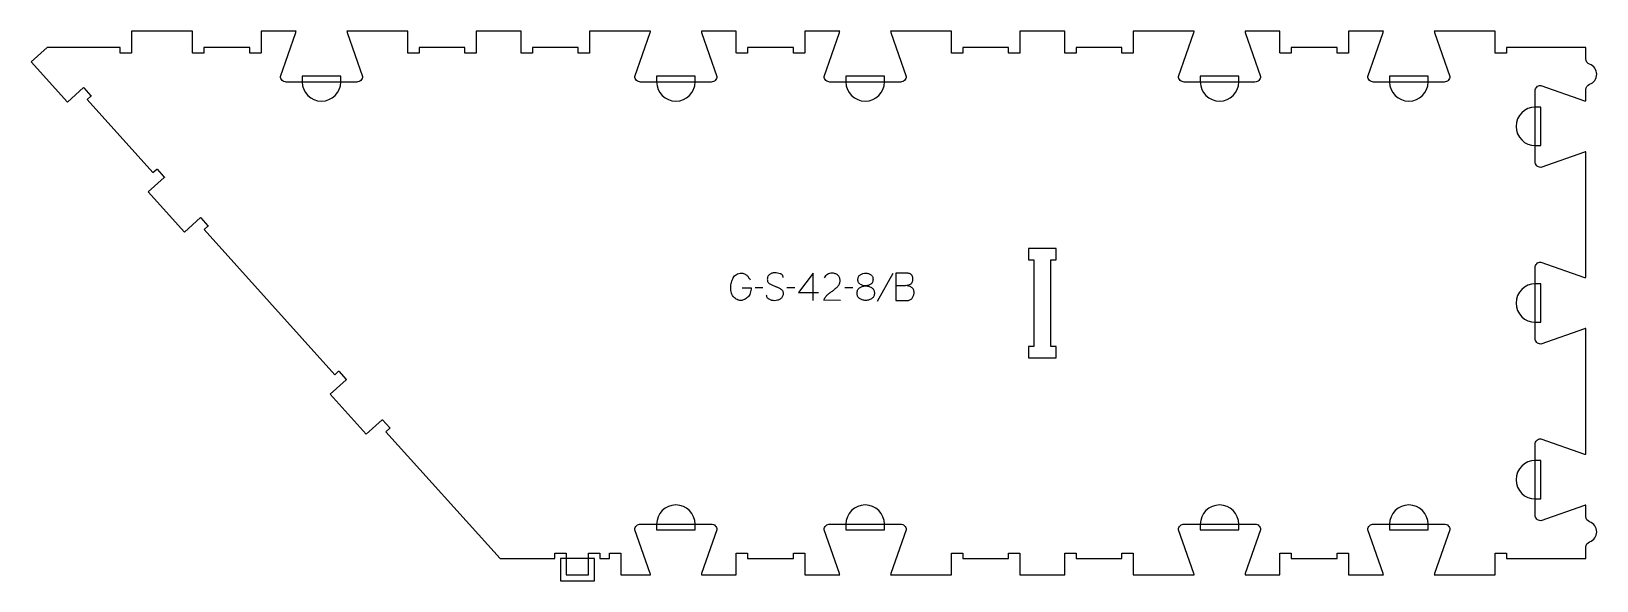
# Model space of a CAD drawing. Extents: x 0 to 1728, y -7 to 600.
import ezdxf

# ---------------------------------------------------------------- set-up
doc = ezdxf.new("R2010")
doc.units = 0
for name, color, linetype in [('1_ANYTOOL_1MMDEEP_LABELS_S', 2, 'CONTINUOUS'), ('3_ANYTOOL_CUTTHROUGH_INSID', 4, 'CONTINUOUS'), ('4_ANYTOOL_CUTTHROUGH_OUTSI', 5, 'CONTINUOUS'), ('5_ANYTOOL_HALF_MILL_9MM_IN', 3, 'CONTINUOUS')]:
    doc.layers.add(name, color=color, linetype=linetype)

msp = doc.modelspace()

# ---------------------------------------------------------------- linework, layer by layer
at = {"layer": '1_ANYTOOL_1MMDEEP_LABELS_S'}
for p, q in [((950.714135, 332.204144), (933.528421, 301.432716)), ((807.485564, 316.561287), (798.699849, 316.475573)), ((842.542707, 316.561287), (833.756992, 316.475573)), ((846.828421, 311.332716), (868.599849, 311.332716)), ((906.742707, 316.561287), (897.956992, 316.475573))]:
    msp.add_line(p, q, dxfattribs=at)
for points in [[(784.599849, 316.475573), (794.371278, 316.432716, -0.031732), (794.103167, 313.425314, -0.048764), (793.358778, 310.507716, -0.050291), (792.249065, 308.197208, -0.060119), (790.664135, 306.189859, -0.036578), (788.932115, 304.703442, -0.050793), (786.973064, 303.54343, -0.051881), (785.020047, 302.875685, -0.053919), (782.971278, 302.632716, -0.055881), (780.936131, 302.83966, -0.055271), (778.996278, 303.489859, -0.05403), (777.070302, 304.649052, -0.038531), (775.385564, 306.147001, -0.067281), (773.83785, 308.258016, -0.049165), (772.814135, 310.679144, -0.047412), (772.141208, 313.883063, -0.028075), (771.956992, 317.161287, -0.03109), (772.124519, 319.852867, -0.031496), (772.626635, 322.502359, -0.031425), (773.477508, 325.130603, -0.02824), (774.635564, 327.639859, -0.064555), (776.164367, 329.791384, -0.078906), (778.230207, 331.416644, -0.076878), (780.853808, 332.391194, -0.050594), (783.656992, 332.675573, -0.039946), (785.316553, 332.542776, -0.052714), (786.919492, 332.107716, -0.053511), (788.302689, 331.392381, -0.05153), (789.506992, 330.404144, -0.040443), (791.547216, 327.981003, -0.04035), (793.171278, 325.261287)], [(829.728421, 328.089859, 0.071867), (829.535307, 329.426465, 0.100684), (828.908778, 330.607716, 0.047558), (828.434224, 331.084166, 0.038563), (827.884224, 331.472894, 0.037928), (827.187037, 331.820363, 0.026634), (826.449849, 332.075573, 0.028461), (823.426516, 332.761556, 0.041577), (820.342707, 333.01843, 0.036938), (818.840347, 332.90729, 0.041531), (817.374849, 332.563073, 0.041583), (815.997473, 331.985864, 0.038125), (814.728421, 331.197001, 0.057611), (813.658268, 330.205097, 0.065808), (812.864135, 328.984501, 0.06469), (812.386639, 327.524947, 0.046778), (812.242707, 325.989859, 0.052235), (812.405062, 324.440016, 0.075448), (812.949849, 322.989859, 0.076671), (813.865941, 321.816806, 0.061023), (815.071278, 320.932716, 0.021951), (818.100132, 319.40537, 0.018213), (821.242707, 318.125573, -0.02405), (824.344191, 316.820111, -0.02981), (827.285564, 315.189859, -0.068439), (828.426865, 314.223928, -0.079282), (829.235564, 312.972001, -0.076308), (829.660563, 311.393319, -0.047772), (829.685564, 309.747001, -0.046243), (829.392329, 308.066042, -0.06359), (828.742707, 306.495216, -0.064671), (827.769883, 305.211027, -0.057073), (826.514135, 304.197001, -0.067522), (823.545827, 302.834091, -0.070793), (820.321278, 302.332716, -0.064027), (817.182263, 302.695231, -0.070447), (814.256992, 303.875573, -0.054374), (813.098575, 304.725206, -0.074742), (812.199849, 305.836287, -0.075199), (811.676842, 307.142666, -0.057737), (811.514135, 308.547001)], [(893.028421, 302.71843), (874.728421, 302.761287, -0.034491), (875.391199, 304.508619, -0.037732), (876.298064, 306.141644, -0.037744), (877.437358, 307.61628, -0.03482), (878.778421, 308.911287, -0.00859), (881.737646, 311.30987, -0.008791), (884.778421, 313.604144, 0.020588), (887.597709, 315.837587, 0.025206), (890.199849, 318.31843, 0.046908), (891.220444, 319.619672, 0.051091), (891.967707, 321.09343, 0.050722), (892.416439, 322.741605, 0.041139), (892.556992, 324.447001, 0.039396), (892.414347, 326.254587, 0.058519), (891.924849, 327.99343, 0.060358), (891.134292, 329.400546, 0.061397), (890.028421, 330.575573, 0.048006), (888.672464, 331.497533, 0.045901), (887.167707, 332.150573, 0.045216), (885.427645, 332.553133, 0.034258), (883.642707, 332.675573, 0.055622), (881.008136, 332.381586, 0.079896), (878.564135, 331.400573, 0.080617), (876.594748, 329.734873, 0.060287), (875.156992, 327.575573)], [(954.142707, 332.675573), (954.142707, 302.675573), (963.828421, 302.675573), (966.356992, 302.589859, 0.048381), (968.035886, 302.693774, 0.066146), (969.640921, 303.173787, 0.067079), (971.004684, 304.022458, 0.057042), (972.121278, 305.182716, 0.037099), (973.01595, 306.553957, 0.042913), (973.680207, 308.048787, 0.043052), (974.071367, 309.604435, 0.040094), (974.199849, 311.204144, 0.045096), (974.037478, 313.000761, 0.070597), (973.471278, 314.702359, 0.073303), (972.5453, 316.031397, 0.067093), (971.285564, 317.054144, 0.063103), (968.111054, 318.47909, 0.053716), (964.685564, 319.132716)], [(954.142707, 319.004144), (964.685564, 319.132716, 0.046847), (967.634266, 319.609164, 0.060102), (970.406992, 320.697001, 0.086388), (971.513694, 321.567128, 0.076384), (972.287349, 322.748787, 0.070405), (972.784818, 324.436537, 0.036531), (972.914135, 326.204144, 0.031885), (972.822514, 327.639402, 0.051083), (972.496278, 329.035394, 0.053001), (971.987991, 330.121953, 0.064647), (971.242707, 331.057716, 0.064346), (970.269415, 331.783281, 0.050037), (969.153421, 332.271109, 0.048317), (967.708865, 332.587391, 0.029756), (966.228421, 332.675573), (954.142707, 332.675573)]]:
    msp.add_lwpolyline(points, format="xyb", dxfattribs=at)
msp.add_lwpolyline([(862.814135, 302.675573), (862.856992, 332.71843), (846.828421, 311.332716)], dxfattribs=at)
for points in [[(920.928421, 332.675573, -0.031422), (922.487313, 332.577508, -0.04043), (924.014135, 332.257716, -0.040915), (925.353275, 331.73975, -0.043686), (926.585564, 331.004144, -0.063742), (927.591502, 330.061745, -0.06627), (928.321278, 328.89343, -0.06412), (928.76967, 327.433198, -0.042492), (928.899849, 325.904144, -0.04461), (928.754532, 324.278639, -0.066622), (928.256992, 322.732716, -0.068664), (927.441047, 321.491472, -0.063259), (926.328421, 320.504144, -0.036959), (925.012387, 319.740873, -0.039228), (923.596278, 319.186287, -0.039137), (922.086225, 318.85397, -0.034609), (920.542707, 318.747001, -0.069668), (917.588052, 319.160701, -0.070768), (914.864135, 320.375573, -0.066313), (913.742727, 321.307269, -0.072121), (912.919492, 322.507716, -0.069559), (912.41615, 324.035664, -0.044863), (912.271278, 325.647001, -0.045769), (912.419873, 327.266917, -0.069077), (912.930207, 328.802359, -0.071249), (913.769274, 330.025995, -0.064222), (914.906992, 330.982716, -0.077102), (917.791135, 332.260423, -0.065877)], [(920.799849, 318.661287, -0.031866), (922.775704, 318.535235, -0.044902), (924.705207, 318.109501, -0.045842), (926.31657, 317.431021, -0.051792), (927.764135, 316.454144, -0.05177), (928.897048, 315.2863, -0.060247), (929.740921, 313.898787, -0.059809), (930.243768, 312.3104, -0.046814), (930.399849, 310.647001, -0.046182), (930.244868, 308.97265, -0.060442), (929.740921, 307.373787, -0.061088), (928.898872, 305.994486, -0.053345), (927.764135, 304.839859, -0.051558), (926.314242, 303.880639, -0.045066), (924.705207, 303.216644, -0.044147), (922.774859, 302.799006, -0.031218), (920.799849, 302.675573, -0.031563), (918.840834, 302.799361, -0.044242), (916.926635, 303.216644, -0.045132), (915.323408, 303.881785, -0.051052), (913.878421, 304.839859, -0.053345), (912.743684, 305.994486, -0.061088), (911.901635, 307.373787, -0.060442), (911.397688, 308.97265, -0.046182), (911.242707, 310.647001, -0.046814), (911.398788, 312.3104, -0.059809), (911.901635, 313.898787, -0.060247), (912.745508, 315.2863, -0.05177), (913.878421, 316.454144, -0.051282), (915.321094, 317.42986, -0.045906), (916.926635, 318.109501, -0.044997), (918.839986, 318.534871, -0.032218)]]:
    msp.add_lwpolyline(points, format="xyb", close=True, dxfattribs=at)
at = {"layer": '3_ANYTOOL_CUTTHROUGH_INSID'}
msp.add_lwpolyline([(1100.543279, 360.002675), (1100.543279, 347.502675), (1106.543279, 347.502675), (1106.543279, 252.002675), (1100.543279, 252.002675), (1100.543279, 239.502675), (1131.043279, 239.502675), (1131.043279, 252.002675), (1125.043279, 252.002675), (1125.043279, 347.502675), (1131.043279, 347.502675), (1131.043279, 360.002675)], close=True, dxfattribs=at)
at = {"layer": '4_ANYTOOL_CUTTHROUGH_OUTSI'}
msp.add_lwpolyline([(292.140786, 599.501824), (253.543279, 599.501824), (253.543279, 575.751824, -0.414214), (253.293279, 575.501824), (241.293279, 575.501824, -0.414214), (241.043279, 575.751824), (241.043279, 581.501824), (190.543279, 581.501824), (190.543279, 575.751824, -0.414214), (190.293279, 575.501824), (178.293279, 575.501824, -0.414214), (178.043279, 575.751824), (178.043279, 599.501821), (110.437223, 599.500971), (110.437223, 575.750537, -0.414214), (110.187223, 575.500537), (98.187223, 575.500537, -0.414214), (97.937223, 575.750537), (97.937223, 581.500538), (17.578372, 581.500962), (0, 565.673324), (39.813271, 521.456207), (57.462961, 537.348059, -0.414214), (57.81603, 537.329555), (65.845597, 528.411818, -0.414214), (65.827093, 528.058749), (61.554011, 524.211248), (134.123053, 443.615161), (138.396136, 447.462662, -0.414214), (138.749205, 447.444158), (146.778772, 438.52642, -0.414214), (146.760269, 438.173351), (129.110579, 422.281499), (168.92385, 378.064382), (186.57354, 393.956234, -0.414214), (186.926609, 393.937731), (194.956176, 385.019993, -0.414214), (194.937672, 384.666924), (190.66459, 380.819423), (334.862235, 220.671713), (339.135318, 224.519214, -0.414214), (339.488387, 224.50071), (347.517954, 215.582972, -0.414214), (347.499451, 215.229904), (329.849761, 199.338052), (369.663032, 155.120935), (387.312722, 171.012787, -0.414214), (387.66579, 170.994283), (395.695358, 162.076545, -0.414214), (395.676854, 161.723476), (391.403771, 157.875975), (517.347408, 18.001394), (577.90988, 18.000006), (577.90988, 23.75, -0.414214), (578.15988, 24), (590.15988, 24, -0.414214), (590.40988, 23.75), (590.40988, 0), (614.90988, 0.00001), (614.90988, 23.75001, -0.414214), (615.15988, 24.00001), (627.15988, 24.00001, -0.414214), (627.40988, 23.75001), (627.40988, 18.000031), (638.179639, 18.000951), (638.179639, 23.750972, -0.414214), (638.429639, 24.000972), (650.429639, 24.000972, -0.414214), (650.679639, 23.750972), (650.679639, 0.000987), (665.793273, 0.001829), (683.234842, 0.001824, 0.061784), (682.999848, 1.396694), (666.104315, 49.669236, -0.084368), (666.090279, 49.751824, -0.414214), (672.340279, 56.001824), (750.340279, 56.001824, -0.414214), (756.590279, 49.751824, -0.084368), (756.576244, 49.669236), (739.677131, 1.385629, 0.061178), (739.445717, 0.001824), (778.043279, 0.001824), (778.043279, 23.751824, -0.414214), (778.293279, 24.001824), (790.293279, 24.001824, -0.414214), (790.543279, 23.751824), (790.543279, 18.001824), (841.043279, 18.001824), (841.043279, 23.751824, -0.414214), (841.293279, 24.001824), (853.293279, 24.001824, -0.414214), (853.543279, 23.751824), (853.543279, 0.001824), (892.140842, 0.001824, 0.061784), (891.905848, 1.396694), (875.010315, 49.669236, -0.084368), (874.996279, 49.751824, -0.414214), (881.246279, 56.001824), (959.246279, 56.001824, -0.414214), (965.496279, 49.751824, -0.084368), (965.482244, 49.669236), (948.583131, 1.385629, 0.061178), (948.351717, 0.001824, 0.000024), (965.793267, 0.002675), (1015.543279, 0.002675), (1015.543279, 23.752675, -0.414214), (1015.793279, 24.002675), (1027.793279, 24.002675, -0.414214), (1028.043279, 23.752675), (1028.043279, 18.002675), (1078.543279, 18.002675), (1078.543279, 23.752675, -0.414214), (1078.793279, 24.002675), (1090.793279, 24.002675, -0.414214), (1091.043279, 23.752675), (1091.043279, 0.002675), (1140.543279, 0.002675), (1140.543279, 23.752675, -0.414214), (1140.793279, 24.002675), (1152.793279, 24.002675, -0.414214), (1153.043279, 23.752675), (1153.043279, 18.002675), (1203.543279, 18.002675), (1203.543279, 23.752675, -0.414214), (1203.793279, 24.002675), (1215.793279, 24.002675, -0.414214), (1216.043279, 23.752675), (1216.043279, 0.002675), (1265.793291, 0.002675, 0.000024), (1283.234842, 0.001824, 0.061784), (1282.999848, 1.396694), (1266.104315, 49.669236, -0.084368), (1266.090279, 49.751824, -0.414214), (1272.340279, 56.001824), (1350.340279, 56.001824, -0.414214), (1356.590279, 49.751824, -0.084368), (1356.576244, 49.669236), (1339.677131, 1.385629, 0.061178), (1339.445717, 0.001824), (1378.043279, 0.001824), (1378.043279, 23.751824, -0.414214), (1378.293279, 24.001824), (1390.293279, 24.001824, -0.414214), (1390.543279, 23.751824), (1390.543279, 18.001824), (1441.043279, 18.001824), (1441.043279, 23.751824, -0.414214), (1441.293279, 24.001824), (1453.293279, 24.001824, -0.414214), (1453.543279, 23.751824), (1453.543279, 0.001824), (1492.140842, 0.001824, 0.061784), (1491.905848, 1.396694), (1475.010315, 49.669236, -0.084368), (1474.996279, 49.751824, -0.414214), (1481.246279, 56.001824), (1559.246279, 56.001824, -0.414214), (1565.496279, 49.751824, -0.084368), (1565.482244, 49.669236), (1548.583131, 1.385629, 0.061178), (1548.351717, 0.001824), (1615.543279, 0.001824), (1615.543279, 23.751824, -0.414214), (1615.793279, 24.001824), (1627.793279, 24.001824, -0.414214), (1628.043279, 23.751824), (1628.043279, 18.001824), (1715.543279, 18.001824), (1715.543279, 30.406261, -0.317837), (1719.709946, 36.298818, 0.317837), (1727.543279, 47.376824, 0.317837), (1719.709946, 58.45483, -0.317837), (1715.543279, 64.347387), (1715.543279, 76.746387, 0.061784), (1714.148409, 76.511393), (1665.875867, 59.615859, -0.084368), (1665.793279, 59.601824, -0.414214), (1659.543279, 65.851824), (1659.543279, 143.851824, -0.414214), (1665.793279, 150.101824, -0.084368), (1665.875867, 150.087789), (1714.159474, 133.188676, 0.061178), (1715.543279, 132.957261), (1715.543279, 271.646387, 0.061784), (1714.148409, 271.411393), (1665.875867, 254.515859, -0.084368), (1665.793279, 254.501824, -0.414214), (1659.543279, 260.751824), (1659.543279, 338.751824, -0.414214), (1665.793279, 345.001824, -0.084368), (1665.875867, 344.987789), (1714.159474, 328.088676, 0.061178), (1715.543279, 327.857261), (1715.543279, 466.546387, 0.061784), (1714.148409, 466.311393), (1665.875867, 449.415859, -0.084368), (1665.793279, 449.401824, -0.414214), (1659.543279, 455.651824), (1659.543279, 533.651824, -0.414214), (1665.793279, 539.901824, -0.084368), (1665.875867, 539.887789), (1714.159474, 522.988676, 0.061178), (1715.543279, 522.757261), (1715.543279, 535.156261, -0.317837), (1719.709946, 541.048818, 0.317837), (1727.543279, 552.126824, 0.317837), (1719.709946, 563.20483, -0.317837), (1715.543279, 569.097387), (1715.543279, 581.501824), (1628.043279, 581.501824), (1628.043279, 575.751824, -0.414214), (1627.793279, 575.501824), (1615.793279, 575.501824, -0.414214), (1615.543279, 575.751824), (1615.543279, 599.501824), (1565.793279, 599.501824), (1548.351717, 599.501824, 0.061784), (1548.586711, 598.106954), (1565.482244, 549.834412, -0.084368), (1565.496279, 549.751824, -0.414214), (1559.246279, 543.501824), (1481.246279, 543.501824, -0.414214), (1474.996279, 549.751824, -0.084368), (1475.010315, 549.834412), (1491.909428, 598.118019, 0.061178), (1492.140842, 599.501824), (1453.543279, 599.501824), (1453.543279, 575.751824, -0.414214), (1453.293279, 575.501824), (1441.293279, 575.501824, -0.414214), (1441.043279, 575.751824), (1441.043279, 581.501824), (1390.543279, 581.501824), (1390.543279, 575.751824, -0.414214), (1390.293279, 575.501824), (1378.293279, 575.501824, -0.414214), (1378.043279, 575.751824), (1378.043279, 599.501824), (1339.445717, 599.501824, 0.061784), (1339.680711, 598.106954), (1356.576244, 549.834412, -0.084368), (1356.590279, 549.751824, -0.414214), (1350.340279, 543.501824), (1272.340279, 543.501824, -0.414214), (1266.090279, 549.751824, -0.084368), (1266.104315, 549.834412), (1283.003428, 598.118019, 0.061178), (1283.234842, 599.501824), (1265.793277, 599.501824), (1216.043279, 599.502671), (1216.043279, 575.752675, -0.414214), (1215.793279, 575.502675), (1203.793279, 575.502675, -0.414214), (1203.543279, 575.752675), (1203.543279, 581.502675), (1153.043279, 581.502675), (1153.043279, 575.752675, -0.414214), (1152.793279, 575.502675), (1140.793279, 575.502675, -0.414214), (1140.543279, 575.752675), (1140.543279, 599.502675), (1091.043279, 599.502675), (1091.043279, 575.752675, -0.414214), (1090.793279, 575.502675), (1078.793279, 575.502675, -0.414214), (1078.543279, 575.752675), (1078.543279, 581.502675), (1028.043279, 581.502675), (1028.043279, 575.752675, -0.414214), (1027.793279, 575.502675), (1015.793279, 575.502675, -0.414214), (1015.543279, 575.752675), (1015.543279, 599.502673), (965.793286, 599.50225, -0.000012), (948.351717, 599.501824, 0.061784), (948.586711, 598.106954), (965.482244, 549.834412, -0.084368), (965.496279, 549.751824, -0.414214), (959.246279, 543.501824), (881.246279, 543.501824, -0.414214), (874.996279, 549.751824, -0.084368), (875.010315, 549.834412), (891.909428, 598.118019, 0.061178), (892.140842, 599.501824), (853.543279, 599.501824), (853.543279, 575.751824, -0.414214), (853.293279, 575.501824), (841.293279, 575.501824, -0.414214), (841.043279, 575.751824), (841.043279, 581.501824), (790.543279, 581.501824), (790.543279, 575.751824, -0.414214), (790.293279, 575.501824), (778.293279, 575.501824, -0.414214), (778.043279, 575.751824), (778.043279, 599.501824), (739.445717, 599.501824, 0.061784), (739.680711, 598.106954), (756.576244, 549.834412, -0.084368), (756.590279, 549.751824, -0.414214), (750.340279, 543.501824), (672.340279, 543.501824, -0.414214), (666.090279, 549.751824, -0.084368), (666.104315, 549.834412), (683.003428, 598.118019, 0.061178), (683.234842, 599.501824), (665.793279, 599.501824), (616.043279, 599.501824), (616.043279, 575.751824, -0.414214), (615.793279, 575.501824), (603.793279, 575.501824, -0.414214), (603.543279, 575.751824), (603.543279, 581.501824), (553.043279, 581.501824), (553.043279, 575.751824, -0.414214), (552.793279, 575.501824), (540.793279, 575.501824, -0.414214), (540.543279, 575.751824), (540.543279, 599.501824), (491.043279, 599.501824), (491.043279, 575.751824, -0.414214), (490.793279, 575.501824), (478.793279, 575.501824, -0.414214), (478.543279, 575.751824), (478.543279, 581.501824), (428.043279, 581.501824), (428.043279, 575.751824, -0.414214), (427.793279, 575.501824), (415.793279, 575.501824, -0.414214), (415.543279, 575.751824), (415.543279, 599.501824), (348.35178, 599.501824, 0.061772), (348.58681, 598.106954), (365.482343, 549.834412, -0.084368), (365.496378, 549.751824, -0.414214), (359.246378, 543.501824), (281.246378, 543.501824, -0.414214), (274.996378, 549.751824, -0.084368), (275.010414, 549.834412), (291.909527, 598.118019, 0.060825)], format="xyb", close=True, dxfattribs=at)
at = {"layer": '5_ANYTOOL_HALF_MILL_9MM_IN'}
for points in [[(298.996277, 543.751824, 1), (341.496277, 543.751824), (341.496277, 550.001824), (298.996277, 550.001824)], [(690.090279, 543.751824, 1), (732.590279, 543.751824), (732.590279, 550.001824), (690.090279, 550.001824)], [(898.996279, 543.751824, 1), (941.496279, 543.751824), (941.496279, 550.001824), (898.996279, 550.001824)], [(1290.090279, 543.751824, 1), (1332.590279, 543.751824), (1332.590279, 550.001824), (1290.090279, 550.001824)], [(1498.996279, 543.751824, 1), (1541.496279, 543.751824), (1541.496279, 550.001824), (1498.996279, 550.001824)], [(1659.793279, 515.901824, 1), (1659.793279, 473.401824), (1666.043279, 473.401824), (1666.043279, 515.901824)], [(1659.793279, 321.001824, 1), (1659.793279, 278.501824), (1666.043279, 278.501824), (1666.043279, 321.001824)], [(1659.793279, 126.101824, 1), (1659.793279, 83.601824), (1666.043279, 83.601824), (1666.043279, 126.101824)], [(732.590279, 55.501824), (732.590279, 55.751824, 1), (690.090279, 55.751824), (690.090279, 49.501824), (732.590279, 49.501824)], [(941.496277, 55.761824, 0.999765), (898.996279, 55.751824), (898.996279, 49.501824), (941.496279, 49.501824)], [(1332.590279, 55.501824), (1332.590279, 55.751824, 1), (1290.090279, 55.751824), (1290.090279, 49.501824), (1332.590279, 49.501824)], [(1541.496277, 55.761824, 0.999765), (1498.996279, 55.751824), (1498.996279, 49.501824), (1541.496279, 49.501824)]]:
    msp.add_lwpolyline(points, format="xyb", close=True, dxfattribs=at)
msp.add_lwpolyline([(615.40988, 18.00001), (589.90988, 18.00001), (583.90988, 18.00001), (583.90988, -0.240003), (583.909882, -6.500003), (621.409882, -6.499987), (621.40988, -0.239987), (621.40988, 18.00001)], close=True, dxfattribs=at)

doc.saveas('drawing.dxf')
